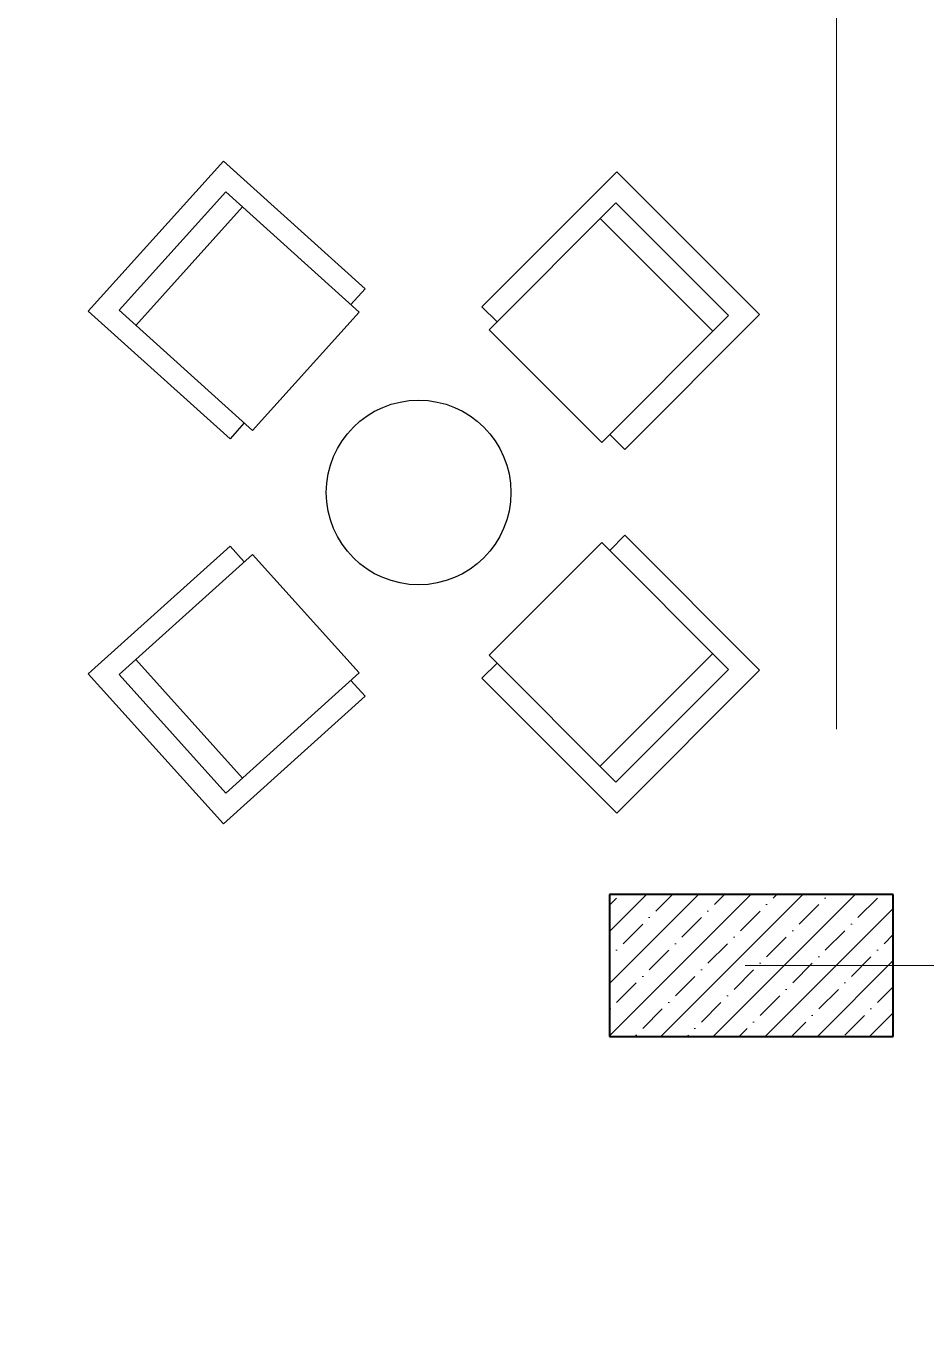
# Model space of a CAD drawing. Header units: millimetres. Extents: x 1531071 to 1560283, y -701792 to -691067.
# Drawn here: x 1548165.5 to 1548482.8, y -697119.8 to -696664 of the extents above; entities that cross this region are included whole.
import ezdxf

# ---------------------------------------------------------------- set-up
doc = ezdxf.new("R2010")
doc.units = ezdxf.units.MM
doc.header["$LTSCALE"] = 20
doc.header["$MEASUREMENT"] = 0
doc.linetypes.add('Dot & Dashed', pattern=[670.277762, 352.777767, -176.388884, 0, -141.111112])
doc.layers.add('mebel', color=21, linetype='Continuous')
doc.layers.add('OXLAR', color=6, linetype='Continuous', lineweight=5)
doc.layers.add('wall ext', color=30, linetype='Continuous', lineweight=30)
doc.layers.add('Конструктив - Колонны_Ном._пера__202', color=7, linetype='Continuous', lineweight=0, true_color=0x38637a)
doc.layers.add('Конструктив - Колонны_Ном._пера__28', color=7, linetype='Continuous', lineweight=40, true_color=0xffe4e1)

# ---------------------------------------------------------------- blocks, each defined once
blk = doc.blocks.new('M_DFURN_FURN_3D SOFA - 1-SEAT_P')
at = {"color": 0, "linetype": 'ByBlock', "lineweight": -2}
blk.add_line((0.222216, 0.394416), (0.222216, -0.394416), dxfattribs=at)
blk.add_lwpolyline([(0.944418, 0.394416), (0.944418, 0.499968), (0, 0.499968), (0, -0.499968), (0.944418, -0.499968), (0.944418, -0.394416)], dxfattribs=at)
blk.add_lwpolyline([(0.999972, -0.394416), (0.999972, 0.394416), (0.111108, 0.394416), (0.111108, -0.394416)], close=True, dxfattribs=at)
at = {"layer": 'Defpoints', "color": 0, "linetype": 'ByBlock', "lineweight": -2}
for p in [(0, 0.499968), (0, -0.499968)]:
    blk.add_point(p, dxfattribs=at)

msp = doc.modelspace()

# ---------------------------------------------------------------- hatches: boundary and pattern name
at = {"layer": 'Конструктив - Колонны_Ном._пера__202', "linetype": 'Continuous'}
h = msp.add_hatch(dxfattribs=at)
h.set_pattern_fill('ЖЕЛЕЗОБЕТОН__ГОСТ_', color=1, scale=0.1, style=0, pattern_type=2)
h.set_pattern_definition([(45, (1539827.054, -704387.138), (-9.192387, 9.192387), []), (45, (1539822.458, -704382.542), (-9.192387, 9.192387), [9.749999, -3.25, 0, -3.25])])
h.paths.add_polyline_path([(1548471.14, -697019.89), (1548471.14, -696969.89), (1548371.14, -696969.89), (1548371.14, -697019.89)])

# ---------------------------------------------------------------- linework, layer by layer
at = {"layer": 'OXLAR', "color": 6, "linetype": 'Dot & Dashed', "ltscale": 0.15}
for p, q in [((1548451.14, -695853.34), (1548451.14, -699157.01)), ((1544397.16, -696994.89), (1550288.33, -696994.89))]:
    msp.add_line(p, q, dxfattribs=at)
at = {"layer": 'wall ext', "color": 0, "lineweight": -3, "ltscale": 0.5}
msp.add_circle((1548303.89, -696828.32), 32.52, dxfattribs=at)
at = {"layer": 'Конструктив - Колонны_Ном._пера__28', "color": 0, "linetype": 'Continuous'}
for p, q in [((1548471.14, -696969.89), (1548371.14, -696969.89)), ((1548371.14, -696969.89), (1548371.14, -697019.89)), ((1548471.14, -697019.89), (1548471.14, -696969.89)), ((1548371.14, -697019.89), (1548471.14, -697019.89))]:
    msp.add_line(p, q, dxfattribs=at)

# ---------------------------------------------------------------- block references
at = {"layer": 'mebel', "yscale": 71.16548089915068, "zscale": 71.16548089915068}
for p, xscale, rotation in [((1548211.3, -696738.01), -71.1654808991507, 137.9942536860045), ((1548398.89, -696740.53), -71.16548089915068, 45.01970538490981), ((1548398.89, -696916.1), 71.16548089915068, 134.9802946150902), ((1548211.3, -696918.63), 71.16548089915068, 42.00574631399552)]:
    msp.add_blockref('M_DFURN_FURN_3D SOFA - 1-SEAT_P', p, dxfattribs=dict(at, xscale=xscale, rotation=rotation))

doc.saveas('drawing.dxf')
